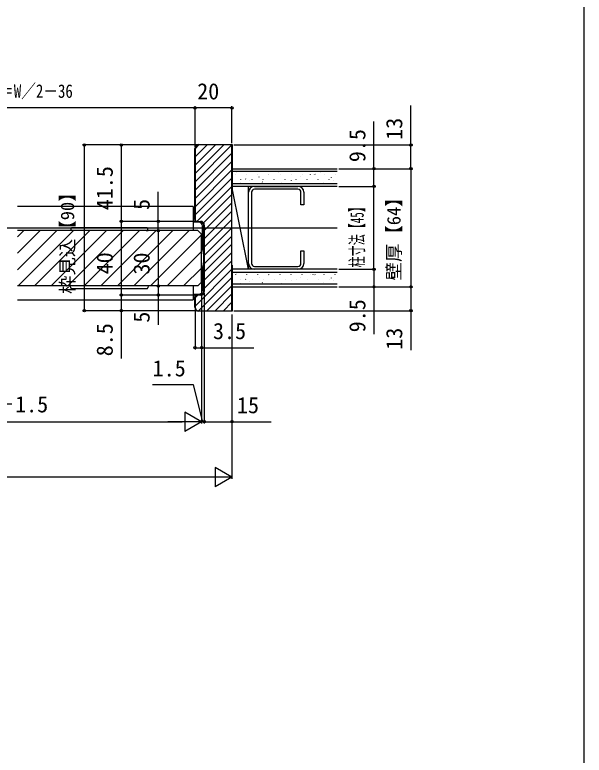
# Model space of a CAD drawing. Units: millimetres, scale not verified. Extents: x -525 to 525, y -783 to 779.
# Drawn here: x 216.2 to 525, y -7.5 to 394 of the extents above; entities that cross this region are included whole.
import ezdxf
from ezdxf.enums import TextEntityAlignment as Align

# ---------------------------------------------------------------- set-up
doc = ezdxf.new("R2010")
doc.units = ezdxf.units.MM
doc.header["$LTSCALE"] = 4
for name, color, linetype in [('0-5_YKK_12', 2, 'Continuous'), ('0-6_YKK_13', 4, 'Continuous'), ('0-8_YKK_D', 6, 'Continuous'), ('0-9_YKK_ZWAK', 7, 'Continuous'), ('0-A_YSS_K', 3, 'Continuous'), ('0-B_YSS_KE', 3, 'Continuous')]:
    doc.layers.add(name, color=color, linetype=linetype)
doc.styles.add('ＭＳ ゴシック', font='')
doc.styles.get('ＭＳ ゴシック').set_extended_font_data('MS Gothic')

msp = doc.modelspace()

# ---------------------------------------------------------------- linework, layer by layer
at = {"layer": '0-5_YKK_12'}
for p, q in [((313, 290.017), (217.75, 290.017)), ((313, 290.017), (313, 277.017)), ((-131, 278.517), (391, 278.517)), ((315.5, 277.017), (217.75, 277.017)), ((217.75, 273.7), (221.067, 277.017)), ((217.75, 264.72), (230.047, 277.017)), ((217.75, 255.739), (239.028, 277.017)), ((218.008, 247.017), (248.008, 277.017)), ((226.988, 247.017), (256.988, 277.017)), ((235.968, 247.017), (265.968, 277.017)), ((244.949, 247.017), (274.949, 277.017)), ((253.929, 247.017), (283.929, 277.017)), ((262.909, 247.017), (292.909, 277.017)), ((271.889, 247.017), (301.889, 277.017)), ((280.87, 247.017), (310.87, 277.017)), ((289.85, 247.017), (317.5, 274.667)), ((315.5, 277.017), (317.5, 275.017)), ((317.5, 249.017), (317.5, 275.017)), ((298.83, 247.017), (317.5, 265.687)), ((307.81, 247.017), (317.5, 256.707)), ((315.5, 247.017), (317.5, 249.017)), ((315.5, 247.017), (217.75, 247.017)), ((313, 247.017), (313, 239.517)), ((217.75, 239.517), (313, 239.517))]:
    msp.add_line(p, q, dxfattribs=at)
at = {"layer": '0-6_YKK_13'}
for p, q in [((313, 281.217), (313, 281.185)), ((313, 281.185), (313, 277.017)), ((246.563, 278.048), (246.5, 277.017)), ((287.938, 278.517), (247.062, 278.517)), ((288.5, 277.017), (288.437, 278.048)), ((287.502, 277.017), (288.5, 277.017)), ((318, 267.973), (317.978, 267.755)), ((317.978, 267.308), (317.978, 267.755)), ((318.8, 268.417), (318.52, 268.417)), ((318.8, 268.417), (318.8, 255.617)), ((317.978, 256.28), (317.978, 256.726)), ((317.978, 256.28), (318, 256.061)), ((318.52, 255.617), (318.8, 255.617)), ((246.563, 245.987), (246.5, 247.017)), ((287.938, 245.517), (247.062, 245.517)), ((288.5, 247.017), (288.437, 245.987)), ((313, 247.017), (313, 242.849)), ((313, 242.849), (313, 242.817))]:
    msp.add_line(p, q, dxfattribs=at)
for points in [[(316, 281.517), (316, 281.517), (313.3, 281.517)], [(318, 267.973), (318, 279.517), (318, 279.517)], [(318, 244.517), (318, 244.517), (318, 256.061)], [(313.3, 242.517), (316, 242.517), (316, 242.517)]]:
    msp.add_lwpolyline(points, dxfattribs=at)
for centre, radius, start, end in [((313.3, 281.217), 0.3, 90, 174.88985), ((316, 279.517), 2, 0.00218, 89.99782), ((247.062, 278.017), 0.5, 90, 176.5), ((287.938, 278.017), 0.5, 3.5, 90), ((338.28, 262.017), 20.98, 162.8442, 197.1558), ((318.52, 268.117), 0.3, 90, 162.8442), ((318.52, 255.917), 0.3, 197.1558, 270), ((247.062, 246.017), 0.5, 183.5, 270), ((287.938, 246.017), 0.5, 270, 356.5), ((313.3, 242.817), 0.3, 185.11015, 270), ((316, 244.517), 2, 270.00218, 359.99782)]:
    msp.add_arc(centre, radius, start, end, dxfattribs=at)
for centre, major_axis, start_param, end_param in [((313.3, 281.22), (0.212, 0.214), 2.2670055, 2.3561945), ((313.3, 242.814), (-0.212, 0.214), 0.7853982, 0.8745872)]:
    msp.add_ellipse(centre, major_axis=major_axis, ratio=0.991311, start_param=start_param, end_param=end_param, dxfattribs=at)
at = {"layer": '0-8_YKK_D'}
for p, q in [((314, 343.517), (145, 343.517)), ((314, 322.517), (314, 344.517)), ((314, 322.517), (314, 344.517)), ((334, 343.517), (314, 343.517)), ((334, 324.517), (334, 344.517)), ((315, 323.517), (253, 323.517)), ((254, 233.517), (254, 323.517)), ((315, 323.517), (273, 323.517)), ((274, 323.517), (274, 282.017)), ((335, 323.517), (432, 323.517)), ((392, 310.517), (432, 310.517)), ((392, 310.517), (412, 310.517)), ((392, 310.517), (432, 310.517)), ((431, 310.517), (431, 246.517)), ((392, 301.017), (412, 301.017)), ((392, 301.017), (412, 301.017)), ((411, 256.017), (411, 301.017)), ((314, 282.017), (273, 282.017)), ((314, 282.017), (273, 282.017)), ((274, 282.017), (274, 242.017)), ((314, 282.017), (293, 282.017)), ((299.484, 277.017), (293, 277.017)), ((299.484, 277.017), (293, 277.017)), ((294, 277.017), (294, 247.017)), ((392, 256.017), (412, 256.017)), ((392, 256.017), (412, 256.017)), ((317.5, 249.317), (317.5, 172.317)), ((317.5, 249.317), (317.5, 172.317)), ((317.5, 249.317), (317.5, 212.517)), ((299.484, 247.017), (293, 247.017)), ((299.484, 247.017), (293, 247.017)), ((392, 246.517), (432, 246.517)), ((392, 246.517), (432, 246.517)), ((392, 246.517), (412, 246.517)), ((314, 242.017), (273, 242.017)), ((314, 242.017), (273, 242.017)), ((314, 242.017), (293, 242.017)), ((319, 243.166), (319, 172.317)), ((319, 243.017), (319, 172.317)), ((315, 233.517), (253, 233.517)), ((315.235, 233.517), (273, 233.517)), ((314, 234.517), (314, 212.517)), ((335, 233.517), (432, 233.517)), ((334, 231.517), (334, 142.317)), ((314, 213.517), (317.5, 213.517)), ((317.5, 213.517), (345.827, 213.517)), ((334, 182.111), (334, 172.317)), ((317.5, 173.317), (308.407, 178.567)), ((308.407, 178.567), (308.407, 168.067)), ((125.5, 173.317), (307, 173.317)), ((317.5, 173.317), (299.314, 173.317)), ((317.5, 173.317), (308.407, 168.067)), ((317.5, 173.317), (314.95, 173.317)), ((319, 173.317), (317.5, 173.317)), ((319, 173.317), (317.5, 173.317)), ((319, 173.317), (321.55, 173.317)), ((334, 143.317), (324.907, 148.567)), ((324.907, 148.567), (324.907, 138.067)), ((323.5, 143.317), (-63.5, 143.317)), ((334, 143.317), (315.814, 143.317)), ((334, 143.317), (324.907, 138.067))]:
    msp.add_line(p, q, dxfattribs=at)
for points in [[(431, 310.517), (431, 323.517), (431, 344.794)], [(411, 301.017), (411, 310.517), (411, 336.226)], [(294, 277.017), (294, 282.017), (294, 298.072)], [(411, 256.017), (411, 246.517), (411, 220.808)], [(294, 247.017), (294, 242.017), (294, 225.963)], [(431, 246.517), (431, 233.517), (431, 212.24)], [(274, 242.017), (274, 233.517), (274, 207.672)], [(318.25, 173.317), (313.1, 193.317), (290.827, 193.317)], [(319, 173.317), (334, 173.317), (355.277, 173.317)]]:
    msp.add_lwpolyline(points, dxfattribs=at)
for centre in [(314, 343.517), (314, 343.517), (334, 343.517), (254, 323.517), (274, 323.517), (431, 323.517), (411, 310.517), (431, 310.517), (431, 310.517), (411, 301.017), (411, 301.017), (274, 282.017), (274, 282.017), (294, 282.017), (294, 277.017), (294, 277.017), (411, 256.017), (411, 256.017), (294, 247.017), (294, 247.017), (411, 246.517), (431, 246.517), (431, 246.517), (274, 242.017), (274, 242.017), (294, 242.017), (254, 233.517), (274, 233.517), (431, 233.517), (314, 213.517), (317.5, 213.517), (319, 173.317), (319, 173.317), (334, 173.317)]:
    msp.add_circle(centre, 0.637, dxfattribs=at)
at = {"layer": '0-9_YKK_ZWAK'}
msp.add_lwpolyline([(-525, -783.4), (525, -783.4), (525, 746.6)], dxfattribs=at)
at = {"layer": '0-A_YSS_K'}
for p, q in [((314, 321.42), (316.097, 323.517)), ((314, 316.93), (320.587, 323.517)), ((314, 312.44), (325.077, 323.517)), ((314, 307.949), (329.568, 323.517)), ((314, 303.459), (334, 323.459)), ((314, 298.969), (334, 318.969)), ((314, 294.479), (334, 314.479)), ((314, 289.989), (334, 309.989)), ((334, 310.517), (391, 310.517)), ((314, 285.499), (334, 305.499)), ((391, 309.017), (334, 309.017)), ((336.14, 307.577), (336.14, 307.677)), ((336.487, 308.404), (336.481, 308.423)), ((341.534, 304.991), (341.423, 305.158)), ((342.12, 307.577), (342.12, 307.677)), ((348.1, 307.577), (348.1, 307.677)), ((348.679, 306.067), (348.672, 306.086)), ((353.903, 307.359), (353.896, 307.378)), ((354.08, 307.577), (354.08, 307.677)), ((359.161, 308.557), (359.154, 308.576)), ((360.06, 307.577), (360.06, 307.677)), ((366.04, 307.577), (366.04, 307.677)), ((371.352, 306.22), (371.345, 306.239)), ((372.02, 307.577), (372.02, 307.677)), ((376.576, 307.512), (376.57, 307.531)), ((378, 307.577), (378, 307.677)), ((379.037, 307.521), (378.927, 307.688)), ((381.834, 308.71), (381.827, 308.729)), ((383.98, 307.577), (383.98, 307.677)), ((388.044, 305.752), (387.933, 305.919)), ((389.96, 307.577), (389.96, 307.677)), ((334, 302.517), (391, 302.517)), ((338.43, 302.917), (338.423, 302.936)), ((338.89, 304.727), (338.89, 304.827)), ((343.688, 304.115), (343.681, 304.134)), ((344.87, 304.727), (344.87, 304.827)), ((350.54, 303.222), (350.43, 303.389)), ((350.85, 304.727), (350.85, 304.827)), ((356.83, 304.727), (356.83, 304.827)), ((361.103, 303.071), (361.097, 303.09)), ((362.81, 304.727), (362.81, 304.827)), ((366.361, 304.269), (366.354, 304.287)), ((368.79, 304.727), (368.79, 304.827)), ((374.77, 304.727), (374.77, 304.827)), ((380.75, 304.727), (380.75, 304.827)), ((383.777, 303.224), (383.77, 303.243)), ((386.73, 304.727), (386.73, 304.827)), ((389.034, 304.422), (389.028, 304.441)), ((315.008, 282.017), (334, 301.009)), ((343, 256.017), (334, 301.017)), ((334, 256.017), (334, 301.017)), ((343, 301.017), (334, 301.017)), ((343, 256.017), (343, 301.017)), ((343, 259.217), (343, 297.817)), ((344.6, 297.817), (344.6, 259.217)), ((346.2, 301.017), (369.8, 301.017)), ((369.8, 299.417), (346.2, 299.417)), ((371.4, 291.017), (371.4, 297.817)), ((318.641, 281.16), (334, 296.519)), ((319, 277.028), (334, 292.028)), ((319, 272.538), (334, 287.538)), ((319, 268.048), (334, 283.048)), ((319, 263.558), (334, 278.558)), ((319, 259.068), (334, 274.068)), ((319, 254.578), (334, 269.578)), ((319, 250.088), (334, 265.088)), ((319, 245.598), (334, 260.598)), ((346.2, 257.617), (369.8, 257.617)), ((314, 236.107), (334, 256.107)), ((343, 256.017), (334, 256.017)), ((334, 254.517), (391, 254.517)), ((336.14, 253.077), (336.14, 253.177)), ((336.487, 253.904), (336.481, 253.923)), ((342.12, 253.077), (342.12, 253.177)), ((369.8, 256.017), (346.2, 256.017)), ((348.1, 253.077), (348.1, 253.177)), ((354.08, 253.077), (354.08, 253.177)), ((359.161, 254.057), (359.154, 254.076)), ((360.06, 253.077), (360.06, 253.177)), ((366.04, 253.077), (366.04, 253.177)), ((372.02, 253.077), (372.02, 253.177)), ((376.576, 253.012), (376.57, 253.031)), ((378, 253.077), (378, 253.177)), ((379.037, 253.021), (378.927, 253.188)), ((381.834, 254.21), (381.827, 254.229)), ((383.98, 253.077), (383.98, 253.177)), ((389.96, 253.077), (389.96, 253.177)), ((315.902, 233.519), (334, 251.617)), ((338.89, 250.227), (338.89, 250.327)), ((341.534, 250.491), (341.423, 250.658)), ((343.688, 249.615), (343.681, 249.634)), ((344.87, 250.227), (344.87, 250.327)), ((348.679, 251.567), (348.672, 251.586)), ((350.85, 250.227), (350.85, 250.327)), ((353.903, 252.859), (353.896, 252.878)), ((356.83, 250.227), (356.83, 250.327)), ((362.81, 250.227), (362.81, 250.327)), ((366.361, 249.769), (366.354, 249.787)), ((368.79, 250.227), (368.79, 250.327)), ((371.352, 251.72), (371.345, 251.739)), ((374.77, 250.227), (374.77, 250.327)), ((380.75, 250.227), (380.75, 250.327)), ((386.73, 250.227), (386.73, 250.327)), ((388.044, 251.252), (387.933, 251.419)), ((389.034, 249.922), (389.028, 249.941)), ((320.39, 233.517), (334, 247.127)), ((391, 248.017), (334, 248.017)), ((334, 246.517), (391, 246.517)), ((338.43, 248.417), (338.423, 248.436)), ((350.54, 248.722), (350.43, 248.889)), ((361.103, 248.571), (361.097, 248.59)), ((383.777, 248.724), (383.77, 248.743)), ((314, 240.598), (315.42, 242.017)), ((324.88, 233.517), (334, 242.637)), ((329.37, 233.517), (334, 238.147)), ((333.86, 233.517), (334, 233.657))]:
    msp.add_line(p, q, dxfattribs=at)
for points in [[(391, 301.017), (334, 301.017), (334, 310.517)], [(373, 297.817), (373, 291.017), (371.4, 291.017)], [(371.4, 259.217), (371.4, 266.017), (373, 266.017), (373, 259.217)], [(391, 256.017), (334, 256.017), (334, 246.517)]]:
    msp.add_lwpolyline(points, dxfattribs=at)
for centre, radius, start, end in [((346.2, 297.817), 3.2, 90, 180), ((346.2, 297.817), 1.6, 90, 180), ((369.8, 297.817), 3.2, 360, 90), ((369.8, 297.817), 1.6, 0, 90), ((346.2, 259.217), 3.2, 180, 270), ((346.2, 259.217), 1.6, 180, 270), ((369.8, 259.217), 1.6, 270, 0), ((369.8, 259.217), 3.2, 270, 0)]:
    msp.add_arc(centre, radius, start, end, dxfattribs=at)
at = {"layer": '0-B_YSS_KE'}
for p, q in [((313.8, 283.017), (313.8, 321.517)), ((314, 321.517), (314, 283.017)), ((315, 282.017), (317, 282.017)), ((317, 281.817), (315, 281.817)), ((318.8, 244.017), (318.8, 280.017)), ((319, 280.017), (319, 244.017)), ((313.8, 235.517), (313.8, 241.017)), ((314, 241.017), (314, 235.517)), ((315, 242.217), (317, 242.217)), ((317, 242.017), (315, 242.017)), ((316, 233.517), (334, 233.517))]:
    msp.add_line(p, q, dxfattribs=at)
for points in [[(316, 323.717), (334.2, 323.717), (334.2, 298.717), (334, 298.717)], [(334, 233.517), (334, 323.517), (316, 323.517)], [(334, 258.317), (334.2, 258.317), (334.2, 233.317), (316, 233.317)]]:
    msp.add_lwpolyline(points, dxfattribs=at)
for centre, radius, start, end in [((316, 321.517), 2.2, 90.00001, 179.99999), ((316, 321.517), 2, 90.00001, 179.99999), ((315, 283.017), 1.2, 180.00001, 269.99999), ((315, 283.017), 1, 180.00001, 269.99999), ((317, 280.017), 2, 0.00001, 89.99999), ((317, 280.017), 1.8, 0.00001, 89.99999), ((315, 241.017), 1.2, 90.00001, 179.99999), ((315, 241.017), 1, 90.00001, 179.99999), ((317, 244.017), 1.8, 270.00001, 359.99999), ((317, 244.017), 2, 270.00001, 359.99999), ((316, 235.517), 2.2, 180.00001, 269.99999), ((316, 235.517), 2, 180.00001, 269.99999)]:
    msp.add_arc(centre, radius, start, end, dxfattribs=at)

# ---------------------------------------------------------------- texts
at = {"layer": '0-8_YKK_D', "style": 'ＭＳ ゴシック', "width": 0.8}
msp.add_text('有効開口＝W／2－36', height=7.331, dxfattribs=at).set_placement((175.727, 346.824), align=Align.BOTTOM_LEFT)
at = {"layer": '0-8_YKK_D', "style": 'ＭＳ ゴシック'}
for s, p in [('20', (315.136, 345.517)), ('3.5', (323.714, 215.517)), ('1.5', (290.986, 195.317)), ('DW＝W／2－1.5', (156.455, 175.794)), ('15', (336.709, 175.317))]:
    msp.add_text(s, height=8.798, dxfattribs=at).set_placement(p, align=Align.BOTTOM_LEFT)
for s, height, p in [('13', 8.798, (429, 326.226)), ('9.5', 8.798, (409, 314.113)), ('41.5', 8.798, (272, 288.04)), ('枠見込【90】', 7.331, (250.636, 242.636)), ('5', 8.798, (292, 288.231)), ('壁厚【64】', 7.331, (427.636, 249.938)), ('40', 8.798, (272, 253.29)), ('30', 8.798, (292, 253.153)), ('9.5', 8.798, (409, 221.853)), ('5', 8.798, (292, 227.076)), ('8.5', 8.798, (272, 208.853)), ('13', 8.798, (429, 212.399))]:
    msp.add_text(s, height=height, rotation=90, dxfattribs=at).set_placement(p, align=Align.BOTTOM_LEFT)
at = {"layer": '0-8_YKK_D', "style": 'ＭＳ ゴシック', "width": 0.6}
msp.add_text('柱寸法【45】', height=7.331, rotation=90, dxfattribs=at).set_placement((407.636, 257.023), align=Align.BOTTOM_LEFT)

doc.saveas('drawing.dxf')
